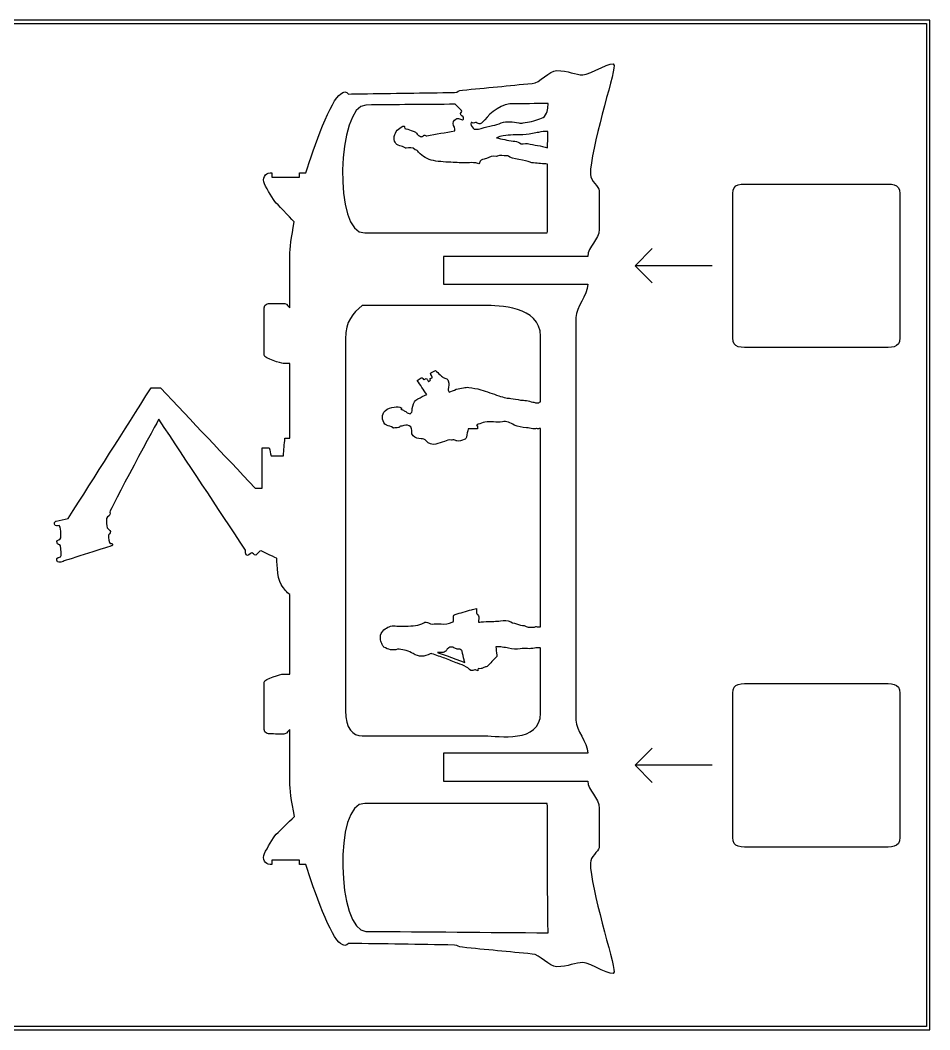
# Model space of a CAD drawing. Extents: x 0 to 300, y 0 to 105.
# Drawn here: x 205.4 to 300, y 0 to 105 of the extents above; entities that cross this region are included whole.
import ezdxf

# ---------------------------------------------------------------- set-up
doc = ezdxf.new("R2010")
doc.units = 0
doc.header["$MEASUREMENT"] = 0
doc.layers.add('DEFAULT', color=18, linetype='CONTINUOUS')

msp = doc.modelspace()

# ---------------------------------------------------------------- linework, layer by layer
at = {"layer": 'DEFAULT', "color": 242}
for points in [[(300, 105), (0, 105), (0, 0), (300, 0)], [(299.65, 0.35), (0.35, 0.35), (0.35, 104.65), (299.65, 104.65)]]:
    msp.add_lwpolyline(points, close=True, dxfattribs=at)
at = {"layer": 'DEFAULT', "color": 250}
for points in [[(271.11, 81.24), (269.33, 79.46), (271.11, 77.68)], [(277.36, 79.46), (269.33, 79.46)], [(271.11, 29.28), (269.33, 27.51), (271.11, 25.73)], [(277.36, 27.51), (269.33, 27.51)]]:
    msp.add_lwpolyline(points, dxfattribs=at)
at = {"layer": 'DEFAULT', "color": 242}
for points, knots in [([(265.61, 87.3), (265.61, 87.62), (264.68, 88.33), (264.68, 88.94), (264.68, 91.61), (267.16, 99.26), (267.16, 100.29), (267.16, 100.99), (264.65, 99.31), (263.9, 99.31), (263.15, 99.31), (262.36, 99.76), (261.16, 99.76), (260.46, 99.76), (259.37, 98.43), (258.64, 98.43), (256.22, 98.19), (253.8, 97.96), (251.37, 97.73), (250.91, 97.73), (250.95, 97.49), (250.54, 97.49), (247.31, 97.44), (244.09, 97.39), (240.87, 97.34), (240.86, 97.34), (240.84, 97.34), (240.83, 97.34), (240.39, 97.33), (239.95, 97.33), (239.51, 97.32), (239.27, 97.61), (239.01, 97.61), (238.68, 97.32), (237.76, 96.86), (235.84, 91.71), (235.08, 89.12), (234.85, 89.12), (234.63, 89.12), (234.41, 89.12), (234.41, 88.97), (234.41, 88.81), (234.41, 88.66), (233.45, 88.66), (232.5, 88.66), (231.55, 88.66), (231.55, 88.81), (231.55, 88.97), (231.55, 89.12), (231.49, 89.12), (231.42, 89.12), (231.36, 89.12), (230.83, 89.12), (230.48, 88.54), (230.77, 87.97), (231.06, 87.42), (231.66, 86.32), (232, 85.98), (232.34, 85.64), (233.87, 84.02), (233.87, 84.02), (233.57, 82.48), (233.4, 81.19), (233.4, 80.54), (233.4, 78.71), (233.4, 76.89), (233.4, 75.07), (233.4, 75.07), (233.08, 75.51), (232.89, 75.54), (232.71, 75.57), (231.62, 75.54), (231.39, 75.54), (231.15, 75.54), (230.74, 75.51), (230.74, 75.07), (230.74, 73.43), (230.74, 71.8), (230.74, 70.16), (230.74, 69.81), (232.53, 69.31), (232.71, 69.31), (232.94, 69.31), (233.17, 69.31), (233.4, 69.31), (233.4, 66.71), (233.4, 64.11), (233.4, 61.52), (233.23, 61.52), (233.06, 61.52), (232.89, 61.52), (232.84, 60.91), (232.79, 60.3), (232.74, 59.7), (232.31, 59.7), (231.88, 59.7), (231.45, 59.7), (231.39, 59.97), (231.33, 60.24), (231.27, 60.52), (231.02, 60.52), (230.78, 60.52), (230.53, 60.52), (230.53, 59.13), (230.53, 57.74), (230.53, 56.34), (230.29, 56.34), (230.04, 56.34), (229.8, 56.34), (226.51, 59.82), (223.23, 63.29), (219.95, 66.77), (219.62, 66.77), (219.3, 66.77), (218.98, 66.77), (216.1, 62.23), (213.22, 57.69), (210.34, 53.16), (209.92, 53.07), (209.51, 52.98), (209.1, 52.89), (209.1, 52.89), (208.84, 52.87), (208.92, 52.58), (209.01, 52.29), (209.19, 52.45), (209.39, 52.45), (209.59, 52.45), (209.59, 51.3), (209.59, 51.15), (209.59, 50.99), (209.14, 50.95), (209.15, 50.77), (209.17, 50.33), (209.54, 50.59), (209.56, 50.33), (209.59, 50.06), (209.65, 49.18), (209.56, 49.18), (209.47, 49.18), (209.08, 49.12), (209.15, 48.83), (209.21, 48.54), (209.5, 48.59), (209.83, 48.72), (210.16, 48.85), (214.79, 50.31), (214.9, 50.35), (215.02, 50.4), (214.99, 50.64), (214.77, 50.59), (214.55, 50.55), (214.53, 51.26), (214.53, 51.41), (214.53, 51.57), (214.75, 51.61), (214.75, 51.81), (214.75, 52), (214.33, 52.1), (214.35, 52.4), (214.37, 52.71), (214.22, 53.22), (214.45, 53.35), (214.68, 53.48), (214.77, 53.73), (214.68, 53.84), (214.59, 53.95), (219.78, 63.51), (219.78, 63.51), (222.79, 58.96), (225.8, 54.41), (228.81, 49.87), (228.81, 49.87), (228.73, 49.32), (228.99, 49.34), (229.25, 49.36), (229.34, 49.63), (229.45, 49.63), (229.56, 49.63), (229.7, 49.34), (229.86, 49.36), (230.02, 49.38), (230.25, 49.91), (230.44, 49.8), (230.64, 49.69), (232.07, 49.03), (232.07, 49.03), (232.07, 49.03), (232.03, 47.07), (232.52, 46.3), (232.8, 45.84), (233.1, 45.49), (233.4, 45.27), (233.4, 42.52), (233.4, 39.76), (233.4, 37), (233.17, 37), (232.94, 37), (232.71, 37), (232.53, 37), (230.74, 36.5), (230.74, 36.15), (230.74, 34.51), (230.74, 32.87), (230.74, 31.24), (230.74, 30.8), (231.15, 30.77), (231.39, 30.77), (231.62, 30.77), (232.71, 30.74), (232.89, 30.77), (233.08, 30.8), (233.4, 31.24), (233.4, 31.24), (233.4, 29.41), (233.4, 27.59), (233.4, 25.77), (233.4, 25.11), (233.58, 23.78), (233.88, 22.19), (233.88, 22.19), (232.34, 20.67), (232, 20.33), (231.66, 19.99), (231.06, 18.89), (230.77, 18.33), (230.48, 17.77), (230.83, 17.19), (231.36, 17.19), (231.42, 17.19), (231.49, 17.19), (231.55, 17.19), (231.55, 17.34), (231.55, 17.5), (231.55, 17.65), (232.5, 17.65), (233.45, 17.65), (234.41, 17.65), (234.41, 17.5), (234.41, 17.34), (234.41, 17.19), (234.63, 17.19), (234.85, 17.19), (235.08, 17.19), (235.84, 14.6), (237.76, 9.44), (238.68, 8.99), (239.01, 8.7), (239.27, 8.69), (239.51, 8.99), (243.19, 8.93), (246.86, 8.88), (250.54, 8.82), (250.95, 8.82), (250.91, 8.58), (251.37, 8.58), (253.8, 8.34), (256.22, 8.11), (258.64, 7.88), (259.37, 7.88), (260.46, 6.55), (261.16, 6.55), (262.36, 6.55), (263.15, 7), (263.9, 7), (264.65, 7), (267.16, 5.31), (267.16, 6.02), (267.16, 7.05), (264.68, 14.7), (264.68, 17.36), (264.68, 17.94), (265.5, 18.59), (265.6, 18.93), (265.6, 20.3), (265.61, 21.67), (265.61, 23.03), (265.61, 24.17), (264.4, 24.84), (264.4, 25.87), (259.4, 25.87), (254.4, 25.87), (249.4, 25.87), (249.4, 26.83), (249.4, 27.8), (249.4, 28.77), (254.4, 28.77), (259.4, 28.77), (264.4, 28.77), (264.4, 29.99), (263.17, 31.11), (263.17, 32.21), (263.17, 46.17), (263.17, 60.13), (263.17, 74.09), (263.17, 75.19), (264.4, 76.32), (264.4, 77.54), (259.4, 77.54), (254.4, 77.54), (249.4, 77.54), (249.4, 78.51), (249.4, 79.47), (249.4, 80.44), (254.4, 80.44), (259.4, 80.44), (264.4, 80.44), (264.4, 81.47), (265.61, 82.14), (265.61, 83.27), (265.61, 84.61), (265.61, 85.95), (265.61, 87.3)], [11.406, 11.406, 11.406, 11.406, 12.406, 12.406, 12.406, 13.406, 13.406, 13.406, 14.406, 14.406, 14.406, 15.406, 15.406, 15.406, 16.406, 16.406, 16.406, 37.091078, 37.091078, 37.091078, 38.091078, 38.091078, 38.091078, 65.503145, 65.503145, 65.503145, 65.604145, 65.604145, 65.604145, 69.344642, 69.344642, 69.344642, 70.344642, 70.344642, 70.344642, 71.344642, 71.344642, 71.344642, 73.254642, 73.254642, 73.254642, 74.574642, 74.574642, 74.574642, 82.654642, 82.654642, 82.654642, 83.974642, 83.974642, 83.974642, 84.534642, 84.534642, 84.534642, 85.534642, 85.534642, 85.534642, 86.534642, 86.534642, 86.534642, 87.534642, 87.534642, 87.534642, 88.534642, 88.534642, 88.534642, 104.034642, 104.034642, 104.034642, 105.034642, 105.034642, 105.034642, 106.034642, 106.034642, 106.034642, 107.034642, 107.034642, 107.034642, 120.954642, 120.954642, 120.954642, 121.954642, 121.954642, 121.954642, 123.924642, 123.924642, 123.924642, 146.014642, 146.014642, 146.014642, 147.465642, 147.465642, 147.465642, 152.644283, 152.644283, 152.644283, 156.304283, 156.304283, 156.304283, 158.687327, 158.687327, 158.687327, 160.777327, 160.777327, 160.777327, 172.607327, 172.607327, 172.607327, 174.687327, 174.687327, 174.687327, 215.341096, 215.341096, 215.341096, 218.091096, 218.091096, 218.091096, 263.801468, 263.801468, 263.801468, 267.383031, 267.383031, 267.383031, 268.383031, 268.383031, 268.383031, 269.383031, 269.383031, 269.383031, 270.383031, 270.383031, 270.383031, 271.383031, 271.383031, 271.383031, 272.383031, 272.383031, 272.383031, 273.383031, 273.383031, 273.383031, 274.383031, 274.383031, 274.383031, 275.383031, 275.383031, 275.383031, 276.383031, 276.383031, 276.383031, 277.383031, 277.383031, 277.383031, 278.383031, 278.383031, 278.383031, 279.383031, 279.383031, 279.383031, 280.383031, 280.383031, 280.383031, 281.383031, 281.383031, 281.383031, 282.383031, 282.383031, 282.383031, 283.383031, 283.383031, 283.383031, 329.764504, 329.764504, 329.764504, 330.764504, 330.764504, 330.764504, 331.764504, 331.764504, 331.764504, 332.764504, 332.764504, 332.764504, 333.764504, 333.764504, 333.764504, 334.764504, 334.764504, 334.764504, 335.764504, 335.764504, 335.764504, 336.764504, 336.764504, 336.764504, 360.224504, 360.224504, 360.224504, 362.194504, 362.194504, 362.194504, 363.194504, 363.194504, 363.194504, 377.115504, 377.115504, 377.115504, 378.115504, 378.115504, 378.115504, 379.115504, 379.115504, 379.115504, 380.115504, 380.115504, 380.115504, 395.615504, 395.615504, 395.615504, 396.615504, 396.615504, 396.615504, 397.615504, 397.615504, 397.615504, 398.615504, 398.615504, 398.615504, 399.615504, 399.615504, 399.615504, 400.175504, 400.175504, 400.175504, 401.494504, 401.494504, 401.494504, 409.574504, 409.574504, 409.574504, 410.893504, 410.893504, 410.893504, 412.803504, 412.803504, 412.803504, 413.803504, 413.803504, 413.803504, 414.803504, 414.803504, 414.803504, 446.057053, 446.057053, 446.057053, 447.057053, 447.057053, 447.057053, 467.742036, 467.742036, 467.742036, 468.742036, 468.742036, 468.742036, 469.742036, 469.742036, 469.742036, 470.742036, 470.742036, 470.742036, 471.742036, 471.742036, 471.742036, 472.742036, 472.742036, 472.742036, 484.378067, 484.378067, 484.378067, 485.378067, 485.378067, 485.378067, 527.897067, 527.897067, 527.897067, 536.114067, 536.114067, 536.114067, 578.633067, 578.633067, 578.633067, 579.633067, 579.633067, 579.633067, 698.344067, 698.344067, 698.344067, 699.344067, 699.344067, 699.344067, 741.863067, 741.863067, 741.863067, 750.080067, 750.080067, 750.080067, 792.599067, 792.599067, 792.599067, 793.599067, 793.599067, 793.599067, 805.005067, 805.005067, 805.005067, 805.005067]), ([(250.56, 93.48), (249.59, 93.32), (248.62, 93.15), (247.65, 92.99), (247.6, 92.98), (247.56, 92.97), (247.53, 93), (247.42, 93.09), (247.34, 93.02), (247.27, 92.95), (247.18, 92.86), (247.09, 92.88), (246.99, 92.92), (246.86, 92.97), (246.75, 93.03), (246.67, 93.14), (246.56, 93.3), (246.41, 93.41), (246.23, 93.46), (245.98, 93.53), (245.75, 93.67), (245.48, 93.71), (245.42, 93.72), (245.31, 93.72), (245.33, 93.86), (245.36, 94.03), (245.26, 94.01), (245.16, 93.97), (244.71, 93.75), (244.38, 93.42), (244.27, 92.92), (244.17, 92.44), (244.4, 92.08), (244.85, 91.92), (245.03, 91.85), (245.26, 91.89), (245.4, 91.71), (245.42, 91.69), (245.47, 91.71), (245.5, 91.7), (245.82, 91.68), (246.19, 91.87), (246.45, 91.52), (246.46, 91.51), (246.47, 91.51), (246.47, 91.51), (246.64, 91.51), (246.72, 91.39), (246.81, 91.28), (247.21, 90.8), (247.73, 90.53), (248.34, 90.4), (249.02, 90.26), (249.72, 90.25), (250.41, 90.21), (250.97, 90.18), (251.53, 90.12), (252.09, 90.17), (252.39, 90.2), (252.68, 90.2), (252.96, 90.09), (253.06, 90.05), (253.13, 90.07), (253.15, 90.17), (253.19, 90.45), (253.4, 90.5), (253.63, 90.54), (253.71, 90.55), (253.79, 90.58), (253.87, 90.62), (254.19, 90.77), (254.52, 90.93), (254.9, 90.84), (254.93, 90.83), (254.96, 90.84), (254.98, 90.85), (255.31, 91), (255.64, 90.9), (255.97, 90.88), (256.04, 90.88), (256.12, 90.88), (256.15, 90.85), (256.42, 90.56), (258.04, 90.43), (258.4, 90.24), (258.51, 90.19), (258.64, 90.16), (258.77, 90.15), (259.26, 90.12), (259.74, 90.06), (260.23, 90.04), (260.22, 86.72), (260.22, 83.44), (260.2, 82.88), (253.87, 82.88), (247.54, 82.88), (241.2, 82.88), (237.93, 82.68), (238.3, 96.17), (241.33, 96.18), (244.42, 96.21), (247.52, 96.23), (250.61, 96.26), (250.81, 96.07), (251.21, 95.7), (251.28, 95.62), (251.37, 95.5), (251.08, 95.31), (251.21, 95.17), (251.35, 95.04), (251.56, 94.87), (251.49, 94.71), (251.38, 94.47), (250.97, 94.88), (250.79, 94.78), (250.67, 94.71), (250.37, 94.58), (250.4, 94.25), (250.42, 93.97), (250.68, 93.74), (250.56, 93.48)], [1, 1, 1, 1, 2, 2, 2, 3, 3, 3, 4, 4, 4, 5, 5, 5, 6, 6, 6, 7, 7, 7, 8, 8, 8, 9, 9, 9, 10, 10, 10, 11, 11, 11, 12, 12, 12, 13, 13, 13, 14, 14, 14, 15, 15, 15, 16, 16, 16, 17, 17, 17, 18, 18, 18, 19, 19, 19, 20, 20, 20, 21, 21, 21, 22, 22, 22, 23, 23, 23, 24, 24, 24, 25, 25, 25, 26, 26, 26, 27, 27, 27, 28, 28, 28, 29, 29, 29, 30, 30, 30, 31, 31, 31, 32, 32, 32, 85.849, 85.849, 85.849, 86.849, 86.849, 86.849, 113.150776, 113.150776, 113.150776, 114.150776, 114.150776, 114.150776, 115.150776, 115.150776, 115.150776, 116.150776, 116.150776, 116.150776, 117.150776, 117.150776, 117.150776, 118.150776, 118.150776, 118.150776, 119.150776, 119.150776, 119.150776, 119.150776]), ([(260.28, 96.15), (260.26, 96.07), (260.25, 95.98), (260.25, 95.86), (260.26, 95.59), (260.13, 95.38), (260.02, 95.15), (259.89, 94.88), (259.66, 94.82), (259.43, 94.74), (258.87, 94.52), (258.28, 94.41), (257.68, 94.32), (257.53, 94.29), (257.38, 94.29), (257.23, 94.32), (256.62, 94.41), (256.02, 94.55), (255.41, 94.32), (255.11, 94.2), (254.81, 94.07), (254.51, 94.04), (254.1, 93.99), (253.72, 93.87), (253.33, 93.75), (253.14, 93.69), (252.94, 93.65), (252.74, 93.65), (252.68, 93.65), (252.63, 93.65), (252.58, 93.65), (252.43, 93.83), (252.27, 93.99), (252.25, 94.21), (252.21, 94.58), (252.45, 94.18), (252.64, 94.34), (252.85, 94.49), (253.09, 93.92), (253.5, 94.42), (253.91, 94.92), (255.04, 96.21), (256.29, 96.3), (256.33, 96.3), (256.37, 96.3), (256.42, 96.3), (257.71, 96.31), (259, 96.32), (260.29, 96.33), (260.29, 96.29), (260.28, 96.23), (260.28, 96.15)], [1, 1, 1, 1, 2, 2, 2, 3, 3, 3, 4, 4, 4, 5, 5, 5, 6, 6, 6, 7, 7, 7, 8, 8, 8, 9, 9, 9, 10, 10, 10, 11, 11, 11, 12, 12, 12, 13, 13, 13, 14, 14, 14, 15, 15, 15, 16, 16, 16, 26.980299, 26.980299, 26.980299, 27.980299, 27.980299, 27.980299, 27.980299]), ([(260.23, 91.74), (259.54, 91.92), (258.84, 92.03), (258.14, 92.17), (257.87, 92.2), (257.51, 92.04), (257.31, 92.23), (257.13, 92.39), (256.87, 92.4), (256.64, 92.43), (256.06, 92.52), (255.48, 92.62), (254.9, 92.77), (255.12, 92.88), (255.37, 92.93), (255.62, 92.98), (256.29, 93.09), (256.97, 93.06), (257.65, 93.09), (258.1, 93.11), (258.55, 93.16), (258.99, 93.28), (259.09, 93.3), (259.18, 93.32), (259.28, 93.31), (259.59, 93.42), (259.92, 93.43), (260.24, 93.44), (260.24, 92.91), (260.24, 92.34), (260.23, 91.74)], [1, 1, 1, 1, 2, 2, 2, 3, 3, 3, 4, 4, 4, 5, 5, 5, 6, 6, 6, 7, 7, 7, 8, 8, 8, 9, 9, 9, 10, 10, 10, 11, 11, 11, 11]), ([(294.89, 70.96), (296, 70.96), (296.89, 70.85), (296.89, 71.96), (296.89, 76.96), (296.89, 81.96), (296.89, 86.96), (296.89, 88.06), (296, 87.96), (294.89, 87.96), (290.43, 87.96), (285.96, 87.96), (281.49, 87.96), (280.38, 87.96), (279.49, 88.06), (279.49, 86.96), (279.49, 81.96), (279.49, 76.96), (279.49, 71.96), (279.49, 70.85), (280.38, 70.96), (281.49, 70.96), (285.96, 70.96), (290.43, 70.96), (294.89, 70.96)], [0, 0, 0, 0, 1, 1, 1, 43.52, 43.52, 43.52, 44.52, 44.52, 44.52, 82.522, 82.522, 82.522, 83.522, 83.522, 83.522, 126.042, 126.042, 126.042, 127.042, 127.042, 127.042, 165.044, 165.044, 165.044, 165.044]), ([(253.73, 75.33), (255.05, 75.33), (259.49, 75.29), (259.49, 72.13), (259.49, 69.86), (259.49, 67.58), (259.49, 65.31), (259.38, 65.23), (259.24, 65.19), (259.09, 65.21), (258.95, 65.22), (258.82, 65.25), (258.69, 65.28), (258.47, 65.33), (258.25, 65.4), (258.03, 65.44), (257.82, 65.48), (257.61, 65.47), (257.4, 65.5), (257.07, 65.55), (256.74, 65.62), (256.4, 65.67), (256.24, 65.69), (256.06, 65.67), (255.9, 65.71), (255.65, 65.77), (255.41, 65.86), (255.16, 65.94), (254.53, 66.15), (253.91, 66.38), (253.27, 66.57), (252.87, 66.68), (252.45, 66.75), (252.03, 66.81), (251.85, 66.84), (251.65, 66.8), (251.47, 66.78), (251.22, 66.74), (250.97, 66.68), (250.73, 66.64), (250.71, 66.63), (250.71, 66.63), (250.7, 66.62), (250.47, 66.51), (250.24, 66.41), (249.98, 66.3), (249.95, 66.4), (249.85, 66.52), (249.88, 66.6), (249.97, 66.9), (249.98, 67.18), (249.89, 67.48), (249.84, 67.65), (249.7, 67.76), (249.53, 67.78), (249.48, 67.78), (249.42, 67.8), (249.38, 67.83), (249.26, 67.92), (249.15, 68.02), (249.04, 68.12), (248.88, 68.27), (248.72, 68.42), (248.57, 68.56), (248.39, 68.47), (248.21, 68.38), (248.03, 68.28), (248.1, 68.13), (248.17, 67.99), (248.24, 67.84), (248.14, 67.79), (248.06, 67.74), (247.97, 67.7), (248, 67.64), (248.02, 67.6), (248.05, 67.55), (247.98, 67.5), (247.92, 67.46), (247.85, 67.4), (247.79, 67.5), (247.74, 67.57), (247.7, 67.64), (247.64, 67.77), (247.54, 67.72), (247.47, 67.68), (247.34, 67.58), (247.34, 67.57), (247.25, 67.73), (247.2, 67.83), (247.14, 67.85), (247.06, 67.8), (246.93, 67.73), (246.81, 67.64), (246.66, 67.54), (246.99, 67.05), (247.31, 66.57), (247.65, 66.07), (247.33, 65.92), (247.03, 65.78), (246.74, 65.62), (246.6, 65.55), (246.44, 65.45), (246.38, 65.32), (246.25, 65.03), (246.11, 64.72), (246.13, 64.37), (246.13, 64.29), (246.07, 64.18), (246.01, 64.12), (245.91, 64.03), (245.72, 64.08), (245.61, 64.18), (245.51, 64.25), (245.42, 64.33), (245.31, 64.39), (245.2, 64.46), (245.08, 64.5), (244.95, 64.57), (245.01, 64.62), (245.03, 64.64), (245.06, 64.66), (244.81, 64.82), (244.54, 64.81), (244.27, 64.77), (243.93, 64.71), (243.59, 64.68), (243.33, 64.39), (242.94, 63.97), (242.98, 63.41), (243.3, 63), (243.34, 62.95), (243.41, 62.92), (243.47, 62.88), (243.68, 62.76), (243.97, 62.8), (244.15, 62.59), (244.16, 62.58), (244.19, 62.58), (244.21, 62.58), (244.38, 62.6), (244.55, 62.61), (244.71, 62.63), (244.75, 62.63), (244.81, 62.65), (244.81, 62.67), (244.84, 62.83), (244.96, 62.77), (245.06, 62.79), (245.13, 62.8), (245.2, 62.81), (245.27, 62.84), (245.53, 62.95), (245.8, 62.91), (245.99, 62.71), (246.04, 62.66), (246.06, 62.57), (246.07, 62.5), (246.1, 62.33), (246.09, 62.16), (246.12, 61.99), (246.13, 61.91), (246.17, 61.82), (246.23, 61.77), (246.48, 61.58), (246.75, 61.46), (247.07, 61.47), (247.27, 61.47), (247.45, 61.47), (247.61, 61.24), (247.83, 60.92), (248.22, 60.84), (248.59, 60.91), (248.9, 60.97), (249.19, 61.1), (249.49, 61.19), (249.74, 61.27), (249.97, 61.45), (250.24, 61.31), (250.25, 61.31), (250.26, 61.31), (250.27, 61.32), (250.41, 61.37), (250.55, 61.36), (250.68, 61.28), (250.71, 61.26), (250.75, 61.25), (250.79, 61.25), (251.06, 61.2), (251.31, 61.28), (251.56, 61.39), (251.69, 61.43), (251.77, 61.52), (251.79, 61.65), (251.85, 61.93), (251.9, 62.21), (251.96, 62.51), (252.29, 62.51), (252.62, 62.51), (252.95, 62.51), (252.94, 62.64), (252.93, 62.72), (252.92, 62.83), (252.57, 62.81), (253.25, 63.1), (253.7, 63.2), (254.3, 63.33), (254.91, 63.1), (255.52, 63.23), (255.72, 63.27), (255.95, 63.25), (256.15, 63.19), (256.37, 63.14), (256.55, 62.99), (256.75, 62.89), (257.16, 62.7), (257.59, 62.66), (258.02, 62.62), (258.25, 62.6), (258.47, 62.54), (258.7, 62.5), (258.79, 62.49), (258.88, 62.5), (258.97, 62.51), (259.02, 62.51), (259.06, 62.56), (259.09, 62.54), (259.21, 62.46), (259.33, 62.54), (259.45, 62.52), (259.46, 62.52), (259.47, 62.52), (259.49, 62.52), (259.49, 55.65), (259.49, 48.78), (259.49, 41.91), (259.42, 41.88), (259.34, 41.9), (259.26, 41.9), (259.19, 41.9), (259.12, 41.94), (259.05, 41.95), (258.97, 41.99), (258.9, 41.84), (258.83, 41.86), (258.54, 41.91), (258.26, 41.81), (258, 41.96), (257.75, 42.11), (257.47, 42.02), (257.21, 42.16), (256.93, 42.3), (256.65, 42.25), (256.39, 42.42), (256.06, 42.64), (255.72, 42.58), (255.32, 42.52), (255.1, 42.49), (254.87, 42.49), (254.65, 42.48), (254.28, 42.46), (253.92, 42.51), (253.56, 42.44), (253.39, 42.41), (253.22, 42.41), (253.03, 42.4), (253.04, 42.52), (253.05, 42.62), (253.06, 42.73), (253.07, 42.89), (253.11, 43.06), (252.97, 43.15), (252.79, 43.27), (252.83, 43.44), (252.83, 43.6), (252.83, 43.68), (252.83, 43.75), (252.83, 43.82), (252.64, 43.77), (252.47, 43.74), (252.3, 43.69), (251.74, 43.52), (251.18, 43.36), (250.62, 43.2), (250.48, 43.16), (250.43, 43.08), (250.44, 42.93), (250.45, 42.8), (250.43, 42.67), (250.43, 42.54), (250.42, 42.45), (250.39, 42.42), (250.31, 42.39), (249.94, 42.25), (249.55, 42.17), (249.14, 42.21), (248.97, 42.23), (248.8, 42.2), (248.63, 42.21), (248.36, 42.22), (248.1, 42.14), (247.84, 42.31), (247.71, 42.4), (247.47, 42.41), (247.34, 42.34), (247.07, 42.17), (246.81, 42.06), (246.5, 42.05), (246.16, 42.03), (245.81, 41.97), (245.47, 41.99), (245.29, 42), (245.12, 41.99), (244.94, 41.98), (244.8, 41.98), (244.66, 41.96), (244.53, 41.98), (244.09, 42.07), (243.69, 41.96), (243.33, 41.69), (242.94, 41.41), (242.76, 41.04), (242.85, 40.55), (242.88, 40.38), (242.95, 40.22), (243.02, 40.06), (243.06, 39.97), (243.12, 39.86), (243.2, 39.81), (243.64, 39.54), (244.11, 39.41), (244.62, 39.58), (244.67, 39.6), (244.73, 39.61), (244.78, 39.6), (245.29, 39.52), (245.78, 39.41), (246.24, 39.12), (246.82, 38.77), (247.42, 38.78), (248.02, 39.1), (248.07, 39.13), (248.15, 39.13), (248.2, 39.11), (248.65, 38.96), (249.1, 38.78), (249.55, 38.64), (250, 38.5), (250.41, 38.25), (250.87, 38.12), (251.18, 38.03), (251.48, 37.87), (251.78, 37.73), (251.84, 37.71), (251.91, 37.68), (251.94, 37.63), (252.12, 37.32), (252.37, 37.34), (252.65, 37.43), (252.7, 37.45), (252.75, 37.42), (252.8, 37.41), (252.86, 37.39), (252.91, 37.36), (252.97, 37.34), (252.98, 37.4), (252.99, 37.47), (253, 37.56), (253.09, 37.56), (253.2, 37.55), (253.3, 37.56), (253.35, 37.56), (253.4, 37.58), (253.44, 37.6), (253.5, 37.63), (253.54, 37.66), (253.6, 37.69), (253.71, 37.72), (253.82, 37.75), (253.94, 37.78), (254.27, 38.13), (254.6, 38.48), (254.93, 38.82), (254.93, 38.87), (254.94, 38.93), (254.93, 38.98), (254.91, 39.27), (254.88, 39.56), (254.85, 39.84), (255.09, 39.83), (255.3, 39.83), (255.51, 39.8), (255.73, 39.77), (255.96, 39.74), (256.17, 39.68), (256.58, 39.57), (256.98, 39.57), (257.39, 39.62), (257.64, 39.65), (257.88, 39.69), (258.14, 39.65), (258.37, 39.61), (258.62, 39.65), (258.86, 39.69), (259.06, 39.72), (259.27, 39.77), (259.47, 39.71), (259.48, 39.71), (259.48, 39.7), (259.49, 39.7), (259.49, 37.45), (259.49, 35.19), (259.49, 32.93), (259.49, 29.77), (255.07, 30.57), (253.73, 30.57), (249.46, 30.57), (245.19, 30.57), (240.92, 30.57), (239.97, 30.57), (239.2, 31.31), (239.2, 33.22), (239.2, 46.09), (239.2, 58.97), (239.2, 71.84), (239.2, 73.75), (239.97, 74.49), (240.92, 75.33), (245.19, 75.33), (249.46, 75.33), (253.73, 75.33)], [36.291, 36.291, 36.291, 36.291, 37.291, 37.291, 37.291, 56.631, 56.631, 56.631, 57.631, 57.631, 57.631, 58.631, 58.631, 58.631, 59.631, 59.631, 59.631, 60.631, 60.631, 60.631, 61.631, 61.631, 61.631, 62.631, 62.631, 62.631, 63.631, 63.631, 63.631, 64.631, 64.631, 64.631, 65.631, 65.631, 65.631, 66.631, 66.631, 66.631, 67.631, 67.631, 67.631, 68.631, 68.631, 68.631, 69.631, 69.631, 69.631, 70.631, 70.631, 70.631, 71.631, 71.631, 71.631, 72.631, 72.631, 72.631, 73.631, 73.631, 73.631, 74.631, 74.631, 74.631, 75.631, 75.631, 75.631, 76.631, 76.631, 76.631, 77.631, 77.631, 77.631, 78.631, 78.631, 78.631, 79.631, 79.631, 79.631, 80.631, 80.631, 80.631, 81.631, 81.631, 81.631, 82.631, 82.631, 82.631, 83.631, 83.631, 83.631, 84.631, 84.631, 84.631, 85.631, 85.631, 85.631, 86.631, 86.631, 86.631, 87.631, 87.631, 87.631, 88.631, 88.631, 88.631, 89.631, 89.631, 89.631, 90.631, 90.631, 90.631, 91.631, 91.631, 91.631, 92.631, 92.631, 92.631, 93.631, 93.631, 93.631, 94.631, 94.631, 94.631, 95.631, 95.631, 95.631, 96.631, 96.631, 96.631, 97.631, 97.631, 97.631, 98.631, 98.631, 98.631, 99.631, 99.631, 99.631, 100.631, 100.631, 100.631, 101.631, 101.631, 101.631, 102.631, 102.631, 102.631, 103.631, 103.631, 103.631, 104.631, 104.631, 104.631, 105.631, 105.631, 105.631, 106.631, 106.631, 106.631, 107.631, 107.631, 107.631, 108.631, 108.631, 108.631, 109.631, 109.631, 109.631, 110.631, 110.631, 110.631, 111.631, 111.631, 111.631, 112.631, 112.631, 112.631, 113.631, 113.631, 113.631, 114.631, 114.631, 114.631, 115.631, 115.631, 115.631, 116.631, 116.631, 116.631, 117.631, 117.631, 117.631, 118.631, 118.631, 118.631, 119.631, 119.631, 119.631, 122.451, 122.451, 122.451, 123.451, 123.451, 123.451, 124.451, 124.451, 124.451, 125.451, 125.451, 125.451, 126.451, 126.451, 126.451, 127.451, 127.451, 127.451, 128.451, 128.451, 128.451, 129.451, 129.451, 129.451, 130.451, 130.451, 130.451, 131.451, 131.451, 131.451, 132.451, 132.451, 132.451, 133.451, 133.451, 133.451, 191.871, 191.871, 191.871, 192.871, 192.871, 192.871, 193.871, 193.871, 193.871, 194.871, 194.871, 194.871, 195.871, 195.871, 195.871, 196.871, 196.871, 196.871, 197.871, 197.871, 197.871, 198.871, 198.871, 198.871, 199.871, 199.871, 199.871, 200.871, 200.871, 200.871, 201.871, 201.871, 201.871, 202.871, 202.871, 202.871, 203.871, 203.871, 203.871, 204.871, 204.871, 204.871, 205.492, 205.492, 205.492, 206.492, 206.492, 206.492, 207.492, 207.492, 207.492, 208.492, 208.492, 208.492, 209.492, 209.492, 209.492, 210.492, 210.492, 210.492, 211.492, 211.492, 211.492, 212.492, 212.492, 212.492, 213.492, 213.492, 213.492, 214.492, 214.492, 214.492, 215.492, 215.492, 215.492, 216.492, 216.492, 216.492, 217.492, 217.492, 217.492, 218.492, 218.492, 218.492, 219.492, 219.492, 219.492, 220.492, 220.492, 220.492, 221.492, 221.492, 221.492, 222.492, 222.492, 222.492, 223.492, 223.492, 223.492, 224.492, 224.492, 224.492, 225.492, 225.492, 225.492, 226.492, 226.492, 226.492, 227.492, 227.492, 227.492, 228.492, 228.492, 228.492, 229.492, 229.492, 229.492, 230.492, 230.492, 230.492, 231.492, 231.492, 231.492, 232.492, 232.492, 232.492, 233.492, 233.492, 233.492, 234.492, 234.492, 234.492, 235.492, 235.492, 235.492, 236.492, 236.492, 236.492, 237.492, 237.492, 237.492, 238.492, 238.492, 238.492, 239.492, 239.492, 239.492, 240.492, 240.492, 240.492, 241.492, 241.492, 241.492, 242.492, 242.492, 242.492, 243.492, 243.492, 243.492, 244.492, 244.492, 244.492, 245.492, 245.492, 245.492, 246.492, 246.492, 246.492, 247.492, 247.492, 247.492, 248.492, 248.492, 248.492, 249.492, 249.492, 249.492, 268.693, 268.693, 268.693, 269.693, 269.693, 269.693, 305.984, 305.984, 305.984, 306.984, 306.984, 306.984, 416.464, 416.464, 416.464, 417.464, 417.464, 417.464, 453.755, 453.755, 453.755, 453.755]), ([(251.27, 39.49), (251.3, 39.48), (251.32, 39.42), (251.34, 39.38), (251.4, 39.07), (251.46, 38.77), (251.54, 38.47), (251.59, 38.27), (251.54, 38.42), (251.61, 38.21), (250.5, 38.64), (248.77, 39.24), (248.77, 39.25), (249.06, 39.25), (249.06, 39.24), (249.35, 39.25), (249.43, 39.25), (249.51, 39.29), (249.58, 39.34), (249.66, 39.41), (249.72, 39.5), (249.79, 39.58), (250.06, 39.82), (250.06, 39.83), (250.4, 39.78), (250.46, 39.77), (250.51, 39.72), (250.57, 39.69), (250.68, 39.65), (250.8, 39.57), (250.9, 39.59), (251.05, 39.61), (251.16, 39.55), (251.27, 39.49)], [1, 1, 1, 1, 2, 2, 2, 3, 3, 3, 4, 4, 4, 5, 5, 5, 6, 6, 6, 7, 7, 7, 8, 8, 8, 9, 9, 9, 10, 10, 10, 11, 11, 11, 12, 12, 12, 12]), ([(294.89, 19.01), (296, 19.01), (296.89, 18.9), (296.89, 20.01), (296.89, 25.01), (296.89, 30.01), (296.89, 35.01), (296.89, 36.11), (296, 36.01), (294.89, 36.01), (290.43, 36.01), (285.96, 36.01), (281.49, 36.01), (280.38, 36.01), (279.49, 36.11), (279.49, 35.01), (279.49, 30.01), (279.49, 25.01), (279.49, 20.01), (279.49, 18.9), (280.38, 19.01), (281.49, 19.01), (285.96, 19.01), (290.43, 19.01), (294.89, 19.01)], [0, 0, 0, 0, 1, 1, 1, 43.52, 43.52, 43.52, 44.52, 44.52, 44.52, 82.522, 82.522, 82.522, 83.522, 83.522, 83.522, 126.042, 126.042, 126.042, 127.042, 127.042, 127.042, 165.044, 165.044, 165.044, 165.044]), ([(260.2, 23.54), (260.23, 22.48), (260.21, 11.04), (260.29, 10.09), (253.97, 10.14), (247.65, 10.19), (241.33, 10.24), (238.34, 10.25), (237.93, 23.74), (241.2, 23.54), (247.54, 23.54), (253.87, 23.54), (260.2, 23.54)], [53.849, 53.849, 53.849, 53.849, 54.849, 54.849, 54.849, 108.590564, 108.590564, 108.590564, 109.590564, 109.590564, 109.590564, 163.439564, 163.439564, 163.439564, 163.439564])]:
    msp.add_open_spline(points, degree=3, knots=knots, dxfattribs=at)

doc.saveas('drawing.dxf')
